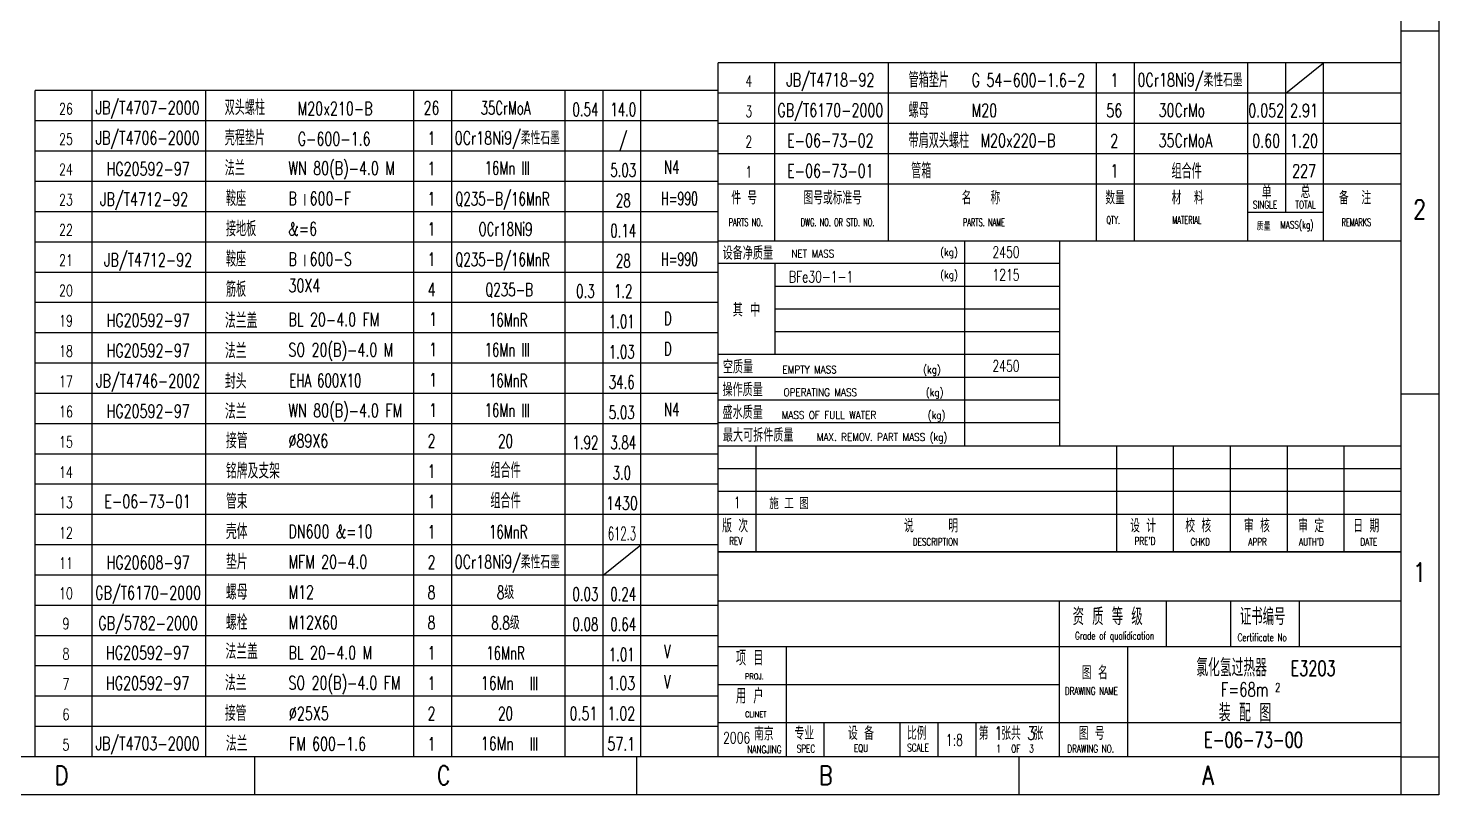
# Model space of a CAD drawing. Header units: millimetres. Extents: x -1044 to 22870, y -8556 to -3804.
# Drawn here: x 2709 to 5684, y -8556 to -6940 of the extents above; entities that cross this region are included whole.
import ezdxf
from ezdxf.enums import TextEntityAlignment as Align

# ---------------------------------------------------------------- set-up
doc = ezdxf.new("R2010")
doc.units = ezdxf.units.MM
doc.header["$LTSCALE"] = 80
doc.linetypes.add('DASHDOT-M', pattern=[36, 30, -3, 0, -3])
doc.linetypes.add('DIVIDE-M', pattern=[39, 30, -3, 0, -3, 0, -3])
for name, color, linetype in [('CDR_DIM', 7, 'Continuous'), ('CDR_DWG1', 4, 'Continuous'), ('CDR_DWG3', 1, 'DASHDOT-M'), ('CDR_DWG4', 3, 'DIVIDE-M'), ('CDR_TEXT', 7, 'Continuous'), ('尺寸线', 7, 'Continuous'), ('尺寸线层', 7, 'Continuous'), ('标注线', 7, 'Continuous'), ('轮廓线', 4, 'Continuous')]:
    doc.layers.add(name, color=color, linetype=linetype)
doc.styles.add('HZ', font='ROMANS.shx', dxfattribs={"width": 0.7, "height": 3, "bigfont": 'HZ.shx'})
doc.styles.add('ROMANC', font='romanc', dxfattribs={"bigfont": 'hz'})

# ---------------------------------------------------------------- blocks, each defined once
blk = doc.blocks.new('A$C1B375470')
for p, q in [((15138, 5346), (15138, 0)), ((15138, 0), (7578, 0))]:
    blk.add_line(p, q)
at = {"layer": 'CDR_DWG1', "color": 4}
for p, q in [((14958, 10512), (14958, 180)), ((14958, 180), (450, 180))]:
    blk.add_line(p, q, dxfattribs=at)
at = {"layer": 'CDR_DWG4', "linetype": 'Continuous'}
for p, q in [((14958, 3624), (15138, 3624)), ((14958, 1902), (15138, 1902)), ((9517.5, 180), (9517.5, 0)), ((11331, 180), (11331, 0)), ((13144.5, 180), (13144.5, 0)), ((14958, 180), (15138, 180)), ((14958, 180), (14958, 0))]:
    blk.add_line(p, q, dxfattribs=at)
at = {"layer": 'CDR_TEXT', "style": 'HZ', "width": 0.8}
for s, p in [('2', (15046.9, 2732.2)), ('1', (15046.9, 1010.2)), ('D', (8602, 46.9)), ('C', (10415.5, 46.9)), ('B', (12229, 46.9)), ('A', (14042.5, 46.9))]:
    blk.add_text(s, height=90, dxfattribs=at).set_placement(p, align=Align.CENTER)

msp = doc.modelspace()

# ---------------------------------------------------------------- linework, layer by layer
for p, q in [((5440.78, -7328.42), (5281.17, -7328.42)), ((4683.61, -7388.28), (4683.61, -7820.28)), ((4883.61, -7388.28), (4883.61, -7820.28)), ((4883.61, -7436.28), (4163.61, -7436.28)), ((4283.61, -7436.28), (4283.61, -7628.28)), ((4883.61, -7484.28), (4283.61, -7484.28)), ((4883.61, -7532.28), (4283.61, -7532.28)), ((4883.61, -7580.28), (4283.61, -7580.28)), ((4883.61, -7628.28), (4163.61, -7628.28)), ((4883.61, -7676.28), (4163.61, -7676.28)), ((4883.61, -7724.28), (4163.61, -7724.28)), ((4883.61, -7772.28), (4163.61, -7772.28))]:
    msp.add_line(p, q)
at = {"layer": 'CDR_DWG1'}
msp.add_line((4163.61, -8044.28), (5603.61, -8044.28), dxfattribs=at)
at = {"layer": '尺寸线', "ltscale": 0.001}
for p, q in [((5360.98, -7077.02), (5440.78, -7013.18)), ((3920.98, -8093.2), (4000.79, -8029.35))]:
    msp.add_line(p, q, dxfattribs=at)
at = {"layer": '尺寸线层'}
for p, q in [((4283.57, -7388.28), (4283.57, -7013.18)), ((4961.94, -7388.28), (4961.94, -7013.18)), ((5041.74, -7388.28), (5041.74, -7013.18)), ((5281.17, -7388.28), (5281.17, -7013.18)), ((5360.98, -7328.42), (5360.98, -7013.18)), ((5440.78, -7388.28), (5440.78, -7013.18)), ((2843.57, -8157.04), (2843.57, -7071.66)), ((3082.99, -8220.89), (3082.99, -7071.66)), ((3521.94, -8220.89), (3521.94, -7071.66)), ((3601.75, -8220.89), (3601.75, -7071.66)), ((3841.17, -8220.89), (3841.17, -7071.66)), ((3920.98, -8220.89), (3920.98, -7071.66)), ((4000.79, -8220.89), (4000.79, -7071.66)), ((2843.57, -8476.27), (2843.57, -8093.2)), ((3082.99, -8476.27), (3082.99, -8093.2)), ((3521.94, -8476.27), (3521.94, -8093.2)), ((3601.75, -8476.27), (3601.75, -8093.2)), ((3841.17, -8476.27), (3841.17, -8093.2)), ((3920.98, -8476.27), (3920.98, -8093.2)), ((4000.79, -8476.27), (4000.79, -8093.2))]:
    msp.add_line(p, q, dxfattribs=at)
at = {"layer": '标注线'}
for p, q in [((4522.99, -7388.28), (4522.99, -7013.18)), ((5603.61, -7077.02), (4163.61, -7077.02)), ((4163.61, -7135.5), (2723.61, -7135.5)), ((5603.61, -7140.87), (4163.61, -7140.87)), ((4163.61, -7199.35), (2723.61, -7199.35)), ((5603.61, -7204.72), (4163.61, -7204.72)), ((4163.61, -7263.19), (2723.61, -7263.19)), ((5603.61, -7268.56), (4163.61, -7268.56)), ((4163.61, -7327.04), (2723.61, -7327.04)), ((4163.61, -7390.89), (2723.61, -7390.89)), ((4163.61, -7454.73), (2723.61, -7454.73)), ((4163.61, -7518.58), (2723.61, -7518.58)), ((4163.61, -7582.43), (2723.61, -7582.43)), ((4163.61, -7646.27), (2723.61, -7646.27)), ((4163.61, -7710.12), (2723.61, -7710.12)), ((4163.61, -7773.96), (2723.61, -7773.96)), ((4163.61, -7820.28), (5603.61, -7820.28)), ((4243.61, -8044.28), (4243.61, -7820.28)), ((5003.61, -7820.28), (5003.61, -8044.28)), ((5123.61, -7820.28), (5123.61, -8044.28)), ((5243.61, -7820.28), (5243.61, -8044.28)), ((5363.61, -7820.28), (5363.61, -8044.28)), ((5483.61, -7820.28), (5483.61, -8044.28)), ((4163.61, -7837.81), (2723.61, -7837.81)), ((4163.61, -7868.28), (5603.61, -7868.28)), ((4163.61, -7901.66), (2723.61, -7901.66)), ((4163.61, -7916.28), (5603.61, -7916.28)), ((4163.61, -7965.5), (2723.61, -7965.5)), ((4163.61, -7964.28), (5603.61, -7964.28)), ((4163.61, -8029.35), (2723.61, -8029.35)), ((4163.61, -8093.2), (2723.61, -8093.2)), ((5603.61, -8148.27), (4163.61, -8148.27)), ((4883.61, -8476.27), (4883.61, -8148.27)), ((5109.24, -8244.27), (5109.24, -8148.27)), ((5245.24, -8244.27), (5245.24, -8148.27)), ((5390, -8244.27), (5390, -8148.27)), ((4163.61, -8157.04), (2723.61, -8157.04)), ((4163.61, -8220.89), (2723.61, -8220.89)), ((5603.61, -8244.27), (4163.61, -8244.27)), ((4307.61, -8476.27), (4307.61, -8244.27)), ((5027.61, -8476.27), (5027.61, -8244.27)), ((4163.61, -8284.74), (2723.61, -8284.74)), ((4883.61, -8324.27), (4163.61, -8324.27)), ((4163.61, -8348.58), (2723.61, -8348.58)), ((4163.61, -8412.43), (2723.61, -8412.43)), ((5603.61, -8404.27), (4163.61, -8404.27)), ((4387.61, -8476.27), (4387.61, -8404.27)), ((4547.61, -8476.27), (4547.61, -8404.27)), ((4627.61, -8476.27), (4627.61, -8404.27)), ((4707.61, -8476.27), (4707.61, -8404.27))]:
    msp.add_line(p, q, dxfattribs=at)
at = {"layer": '轮廓线', "color": 4}
for p, q in [((4163.61, -8281.15), (4163.61, -7013.18)), ((5603.61, -8044.28), (4163.61, -8044.28))]:
    msp.add_line(p, q, dxfattribs=at)
at = {"layer": '轮廓线'}
for p, q in [((4163.61, -8476.27), (4163.61, -7013.18)), ((5603.61, -7013.18), (4163.61, -7013.18)), ((2723.61, -8476.27), (2723.61, -7071.66)), ((4163.61, -7071.66), (2723.61, -7071.66)), ((4163.61, -7204.72), (4163.61, -7199.35)), ((4163.61, -7388.28), (5603.61, -7388.28))]:
    msp.add_line(p, q, dxfattribs=at)

# ---------------------------------------------------------------- block references
at = {"layer": '尺寸线层', "xscale": 0.4444439999992937, "yscale": 0.444444000000658, "zscale": 0.444444000000034}
msp.add_blockref('A$C1B375470', (-1044.38, -8556.27), dxfattribs=at)

# ---------------------------------------------------------------- texts
at = {"layer": 'CDR_DIM', "char_height": 28, "width": 119.7119, "attachment_point": 1, "style": 'HZ'}
for s, insert in [('单', (5310.27, -7272.19)), ('总', (5392.29, -7270.57))]:
    msp.add_mtext(s, dxfattribs=dict(at, insert=insert))
at = {"layer": 'CDR_DWG3', "style": 'HZ'}
for s, width, p in [('0.54', 0.65, (3883.73, -7125.49)), ('14.0', 0.65, (3963.54, -7125.49)), ('227', 0.7, (5399.43, -7255.04))]:
    msp.add_text(s, height=28, dxfattribs=dict(at, width=width)).set_placement(p, align=Align.CENTER)
at = {"layer": 'CDR_DWG3', "style": 'HZ', "width": 0.7}
msp.add_text('%%C25X5', height=28, dxfattribs=at).set_placement((3258.43, -8398.73))
at = {"layer": 'CDR_TEXT', "style": 'HZ'}
for s, height, width, p in [('JB/T4718-92', 28, 0.7, (4400.41, -7063.1)), ('JB/T4707-2000', 28, 0.7, (2960.41, -7121.57)), ('35CrMoA', 28, 0.65, (3715.3, -7122.16)), ('GB/T6170-2000', 28, 0.7, (4400.41, -7126.94)), ('JB/T4706-2000', 28, 0.7, (2960.41, -7185.42)), ('/', 28, 0.65, (3963.54, -7189.34)), ('E-06-73-02', 28, 0.7, (4400.41, -7190.79)), ('HG20592-97', 28, 0.7, (2961.52, -7250.67)), ('16Mn', 28, 0.65, (3703.59, -7248.76)), ('5.03', 28, 0.65, (3963.54, -7253.19)), ('E-06-73-01', 28, 0.7, (4400.41, -7254.64)), ('JB/T4712-92', 28, 0.7, (2953.02, -7314.52)), ('Q235-B/16MnR', 28, 0.65, (3708.69, -7313.7)), ('28', 28, 0.65, (3963.54, -7317.03)), ('OCr18Ni9', 28, 0.65, (3715.3, -7377.54)), ('0.14', 28, 0.65, (3963.54, -7380.88)), ('设备净质量', 28, 0.8, (4226.37, -7428.02)), ('NET MASS ', 16, 0.85, (4368.06, -7423.22)), ('(kg)', 16, 0.85, (4650.81, -7419.83)), ('JB/T4712-92', 28, 0.7, (2961.52, -7442.21)), ('Q235-B/16MnR', 28, 0.65, (3708.69, -7441.39)), ('28', 28, 0.65, (3963.54, -7444.73)), ('(kg)', 16, 0.85, (4650.81, -7467.83)), ('Q235-B', 28, 0.65, (3722.81, -7505.23)), ('0.3', 28, 0.65, (3883.73, -7508.57)), ('1.2', 28, 0.65, (3963.54, -7508.57)), ('其 中', 28, 0.8, (4223.39, -7547.99)), ('HG20592-97', 28, 0.7, (2961.52, -7569.91)), ('1', 28, 0.65, (3562.45, -7567.7)), ('16MnR', 28, 0.65, (3720.97, -7569.08)), ('1.01', 28, 0.65, (3960.34, -7572.42)), ('HG20592-97', 28, 0.7, (2961.52, -7633.75)), ('1', 28, 0.65, (3562.45, -7631.55)), ('16Mn', 28, 0.65, (3703.59, -7631.84)), ('1.03', 28, 0.65, (3960.34, -7636.27)), ('空质量', 28, 0.8, (4205.53, -7668.02)), ('JB/T4746-2002', 28, 0.7, (2961.52, -7697.6)), ('1', 28, 0.65, (3562.45, -7695.39)), ('1', 28, 0.65, (3562.45, -7695.39)), ('16MnR', 28, 0.65, (3720.97, -7696.77)), ('34.6', 28, 0.65, (3960.34, -7700.11)), ('EMPTY MASS                 (kg)', 16, 0.85, (4466.42, -7667.68)), ('操作质量', 28, 0.8, (4215.45, -7716.02)), ('OPERATING MASS             (kg)', 16, 0.85, (4470.41, -7715.68)), ('HG20592-97', 28, 0.7, (2961.52, -7761.44)), ('1', 28, 0.65, (3562.45, -7759.24)), ('16Mn', 28, 0.65, (3703.59, -7759.53)), ('盛水质量', 28, 0.8, (4215.45, -7764.02)), ('5.03', 28, 0.65, (3960.34, -7763.96)), ('MASS OF FULL WATER         (kg)', 16, 0.85, (4470.41, -7763.68)), ('最大可拆件质量', 28, 0.8, (4248.21, -7812.02)), ('MAX. REMOV. PART MASS (kg)', 16, 0.85, (4509.52, -7810.08)), ('20', 28, 0.65, (3715.3, -7824.47)), ('1.92', 28, 0.65, (3883.73, -7827.8)), ('3.84', 28, 0.65, (3963.54, -7827.8)), ('3.0', 28, 0.65, (3960.64, -7891.65)), ('E-06-73-01', 28, 0.7, (2960.41, -7951.58)), ('1430', 28, 0.7, (3960.8, -7955.5)), ('16MnR', 28, 0.65, (3720.97, -8016)), ('612.3', 28, 0.55, (3960.8, -8019.34)), ('HG20608-97', 28, 0.7, (2961.52, -8080.68)), ('GB/T6170-2000', 28, 0.7, (2961.52, -8144.52)), ('8级', 28, 0.65, (3715.3, -8143.7)), ('0.03', 28, 0.65, (3883.73, -8147.04)), ('0.24', 28, 0.65, (3963.54, -8147.04)), ('GB/5782-2000', 28, 0.7, (2961.52, -8208.37)), ('8.8级', 28, 0.65, (3715.3, -8207.54)), ('0.08', 28, 0.65, (3883.73, -8210.88)), ('0.64', 28, 0.65, (3963.54, -8210.88)), ('HG20592-97', 28, 0.7, (2960.41, -8270.81)), ('16MnR', 28, 0.65, (3715.3, -8271.39)), ('1.01', 28, 0.65, (3960.34, -8274.73)), ('HG20592-97', 28, 0.7, (2960.41, -8334.65)), ('20', 28, 0.65, (3715.3, -8399.08)), ('JB/T4703-2000', 28, 0.7, (2960.41, -8462.35))]:
    msp.add_text(s, height=height, dxfattribs=dict(at, width=width)).set_placement(p, align=Align.CENTER)
at = {"layer": 'CDR_TEXT', "style": 'HZ', "width": 0.65}
for s, p in [('N4', (4049.48, -7246.9)), ('D', (4049.48, -7566.14)), ('D', (4049.48, -7629.98)), ('EHA 600X10', (3259.28, -7696.89)), ('N4', (4049.48, -7757.67)), ('V', (4049.48, -8268.44)), ('V', (4049.48, -8332.29))]:
    msp.add_text(s, height=28, dxfattribs=at).set_placement(p)
at = {"layer": '标注线', "style": 'HZ'}
for s, height, width, p in [('4', 23.94, 0.7, (4228.24, -7063.5)), ('1', 28, 0.7, (4999.18, -7063.5)), ('26', 23.942, 0.7, (2788.24, -7121.98)), ('26', 28, 0.7, (3559.18, -7121.98)), ('3', 23.94, 0.7, (4228.24, -7127.35)), ('56', 28, 0.7, (4999.18, -7127.35)), ('0.052', 28, 0.7, (5319.63, -7127.35)), ('2.91', 28, 0.7, (5399.43, -7127.35)), ('25', 23.942, 0.7, (2788.24, -7185.82)), ('1', 28, 0.7, (3559.18, -7185.82)), ('2', 23.94, 0.7, (4228.24, -7191.19)), ('2', 28, 0.7, (4999.18, -7191.19)), ('0.60', 28, 0.7, (5319.63, -7191.19)), ('1.20', 28, 0.7, (5399.43, -7191.19)), ('24', 23.942, 0.7, (2788.24, -7249.67)), ('1', 28, 0.7, (3559.18, -7249.67)), ('1', 28, 0.7, (4999.18, -7255.04)), ('1', 23.94, 0.7, (4228.24, -7255.04)), ('1', 28, 0.7, (3559.18, -7313.52)), ('H=990', 27.893, 0.6, (4082.32, -7313.11)), ('23', 23.942, 0.7, (2788.24, -7313.52)), ('22', 23.942, 0.7, (2788.24, -7377.36)), ('1', 28, 0.7, (3559.18, -7377.36)), ('2450', 23.942, 0.7, (4770.93, -7424.11)), ('21', 23.942, 0.7, (2788.24, -7441.21)), ('1', 28, 0.7, (3559.18, -7441.21)), ('H=990', 27.893, 0.6, (4082.32, -7440.81)), ('BFe30-1-1', 23.942, 0.7, (4380.8, -7476.02)), ('1215', 23.942, 0.7, (4770.93, -7472.11)), ('20', 23.942, 0.7, (2788.24, -7505.05)), ('4', 28, 0.7, (3559.18, -7505.05)), ('19', 23.942, 0.7, (2788.24, -7568.9)), ('18', 23.942, 0.7, (2788.24, -7632.75)), ('2450', 23.942, 0.7, (4770.93, -7664.11)), ('17', 23.942, 0.7, (2788.24, -7696.59)), ('16', 23.942, 0.7, (2788.24, -7760.44)), ('15', 23.942, 0.7, (2788.24, -7824.29)), ('2', 28, 0.7, (3559.18, -7824.29)), ('组合件', 32, 0.7, (3715.3, -7888.31)), ('14', 23.942, 0.7, (2788.24, -7888.13)), ('1', 28, 0.7, (3559.18, -7888.13)), ('13', 23.942, 0.7, (2788.24, -7951.98)), ('1', 28, 0.7, (3559.18, -7951.98)), ('组合件', 32, 0.7, (3715.3, -7952.16)), ('12', 23.942, 0.7, (2788.24, -8015.83)), ('1', 28, 0.7, (3559.18, -8015.83)), ('11', 23.942, 0.7, (2788.24, -8079.67)), ('2', 28, 0.7, (3559.18, -8079.67)), ('10', 23.942, 0.7, (2788.24, -8143.52)), ('8', 28, 0.7, (3559.18, -8143.52)), ('8', 28, 0.7, (3559.18, -8207.36)), ('9', 23.94, 0.7, (2788.24, -8207.36)), ('8', 23.94, 0.7, (2788.24, -8271.21)), ('1', 28, 0.7, (3559.18, -8271.21)), ('氯化氢过热器', 37.333, 0.7, (5246.66, -8306.87)), ('E3203', 32, 0.7, (5418.5, -8305.52)), ('7', 23.94, 0.7, (2788.24, -8335.06)), ('1', 28, 0.7, (3559.18, -8335.06)), ('1.03', 28, 0.7, (3959.44, -8335.06)), ('2', 18.67, 0.7, (5343.81, -8339.32)), ('6', 23.94, 0.7, (2788.24, -8398.9)), ('2', 28, 0.7, (3559.18, -8398.9)), ('0.51', 28, 0.7, (3879.63, -8398.9)), ('1.02', 28, 0.7, (3959.44, -8398.9)), ('5', 23.94, 0.7, (2788.24, -8462.75)), ('1', 28, 0.7, (3559.18, -8462.75)), ('57.1', 28, 0.7, (3959.44, -8462.75))]:
    msp.add_text(s, height=height, dxfattribs=dict(at, width=width)).set_placement(p, align=Align.CENTER)
for s, height, width, p in [('管箱垫片', 32, 0.7, (4565.46, -7065.03)), ('G 54-600-1.6-2', 28, 0.7, (4698.43, -7063.33)), ('0Cr18Ni9/柔性石墨', 28, 0.7, (5048.16, -7063.13)), ('双头螺柱', 32, 0.7, (3123.01, -7123.33)), ('M20x210-B', 28, 0.7, (3276.96, -7123.41)), ('螺母', 32, 0.7, (4565.46, -7128.88)), ('M20', 28, 0.7, (4698.43, -7127.18)), ('30CrMo', 28, 0.7, (5092.62, -7126.98)), ('壳程垫片', 32, 0.7, (3123.01, -7187.18)), ('G-600-1.6', 28, 0.7, (3276.96, -7187.25)), ('0Cr18Ni9/柔性石墨', 28, 0.7, (3608.16, -7185.46)), ('带肩双头螺柱', 32, 0.7, (4565.46, -7192.72)), ('M20x220-B', 28, 0.7, (4716.96, -7191.02)), ('35CrMoA', 28, 0.7, (5092.62, -7190.83)), ('法兰', 32, 0.7, (3123.01, -7251.02)), ('WN 80(B)-4.0 M', 28, 0.7, (3257.48, -7249.14)), ('管箱', 32, 0.7, (4570.79, -7256.57)), ('组合件', 32, 0.7, (5119.95, -7257.32)), ('鞍座', 32, 0.7, (3125.63, -7314.87)), ('B  600-F', 28, 0.7, (3257.48, -7312.99)), ('接地板', 32, 0.7, (3125.63, -7378.71)), ('PARTS NO.', 15.962, 0.6, (4186.11, -7357.1)), ('DWG. NO. OR STD. NO.', 15.9616, 0.6, (4338.11, -7357.1)), ('PARTS. NAME', 15.9616, 0.6, (4679.99, -7357.1)), ('QTY.', 15.962, 0.6, (4982.77, -7352.56)), ('MATERIAL', 15.962, 0.6, (5121.87, -7352.56)), ('REMARKS', 15.962, 0.6, (5478.53, -7357.1)), ('&=6', 28, 0.7, (3257.48, -7376.83)), ('鞍座', 32, 0.7, (3125.63, -7442.56)), ('B  600-S', 28, 0.7, (3257.48, -7440.68)), ('筋板', 32, 0.7, (3125.63, -7506.41)), ('30X4', 28, 0.7, (3257.48, -7496.75)), ('法兰盖', 32, 0.75, (3123.5, -7572.49)), ('BL 20-4.0 FM', 28, 0.7, (3257.48, -7568.37)), ('法兰', 32, 0.75, (3123.5, -7636.34)), ('SO 20(B)-4.0 M', 28, 0.7, (3257.48, -7632.22)), ('封头', 32, 0.75, (3123.5, -7700.18)), ('法兰', 32, 0.75, (3123.5, -7764.03)), ('WN 80(B)-4.0 FM', 28, 0.7, (3257.48, -7759.91)), ('接管', 32, 0.75, (3125.63, -7825.64)), ('%%C89X6', 28, 0.7, (3257.48, -7823.76)), ('铭牌及支架', 32, 0.75, (3125.63, -7889.48)), ('管束', 32, 0.75, (3125.63, -7953.33)), ('壳体', 32, 0.75, (3125.63, -8017.18)), ('DN600 &=10', 28, 0.7, (3257.48, -8015.3)), ('垫片', 32, 0.75, (3125.63, -8081.02)), ('MFM 20-4.0 ', 28, 0.7, (3257.48, -8079.14)), ('0Cr18Ni9/柔性石墨', 28, 0.7, (3608.16, -8079.3)), ('螺母', 32, 0.75, (3125.63, -8144.87)), ('M12', 28, 0.7, (3257.48, -8142.99)), ('螺栓', 32, 0.75, (3125.63, -8208.72)), ('M12X60', 28, 0.7, (3257.48, -8206.84)), ('法兰盖', 32, 0.75, (3124.58, -8270.23)), ('BL 20-4.0 M', 28, 0.7, (3257.48, -8270.68)), ('法兰', 32, 0.75, (3123.61, -8336.59)), ('SO 20(B)-4.0 FM', 28, 0.7, (3257.48, -8334.53)), ('16Mn ', 28, 0.7, (3663.1, -8334.69)), ('F=68m', 29.333, 0.7, (5223.95, -8349.04)), ('接管', 32, 0.75, (3123.29, -8400.43)), ('装 配 图', 37.333, 0.7, (5219.75, -8401.86)), ('法兰', 32, 0.75, (3125.46, -8464.28)), ('FM 600-1.6', 28, 0.7, (3258.43, -8462.58)), ('16Mn ', 28, 0.7, (3663.1, -8462.38))]:
    msp.add_text(s, height=height, dxfattribs=dict(at, width=width)).set_placement(p)
at = {"layer": '标注线', "color": 2, "style": 'ROMANC', "width": 0.6}
for s, height, p in [('III', 28, (3757.54, -7249.05)), ('I', 24, (3292.01, -7313.98)), ('I', 24, (3292.01, -7441.68)), ('III', 28, (3757.54, -7632.13)), ('III', 28, (3757.54, -7759.82)), ('III', 28, (3774.92, -8335.53)), ('III', 28, (3774.92, -8463.22))]:
    msp.add_text(s, height=height, dxfattribs=at).set_placement(p, align=Align.CENTER)
at = {"layer": '标注线', "linetype": 'Continuous', "style": 'HZ', "width": 0.7}
for s, height, p in [('1', 24, (4196.53, -7952.06)), ('施 工 图', 24, (4271.57, -7953.99)), ('版 次', 28, (4172.15, -8003.09)), ('说     明', 28, (4555.66, -8003.09)), ('设 计', 28, (5032.76, -8003.09)), ('校 核', 28, (5149.01, -8003.09)), ('审 核', 28, (5272.76, -8003.09)), ('审 定', 28, (5387.13, -8003.09)), ('日 期', 28, (5503.39, -8003.09)), ('REV', 16, (4187.07, -8029.18)), ('DESCRIPTION', 16, (4574.19, -8031.02)), ("PRE'D", 16, (5041.92, -8029.15)), ('CHKD', 16, (5160.05, -8031.02)), ('APPR', 16, (5281.99, -8031.02)), ("AUTH'D", 16, (5388.91, -8031.02)), ('DATE', 16, (5518.31, -8031.02)), ('资 质 等 级', 36, (4911.47, -8198.69)), ('证书编号', 36, (5264.24, -8198.69)), ('Grade of qualidication', 16, (4916.33, -8229.05)), ('Certificate No', 16, (5259.38, -8232.51)), ('项 目', 32, (4201.31, -8283.91)), ('图 名', 28, (4930.74, -8312.89)), ('用 户', 32, (4201.31, -8363.91)), ('PROJ.', 12, (4220.46, -8312.79)), ('DRAWING NAME', 16, (4894.88, -8345.45)), ('CLINET', 12, (4220.46, -8392.79)), ('南京', 28, (4239.47, -8441.78)), ('专业', 28, (4324.91, -8440.59)), ('设 备', 28, (4437.62, -8440.59)), ('比例', 28, (4562.12, -8440.59)), ('第  张共  张', 28, (4713.3, -8440.59)), ('1', 28, (4746.33, -8440.59)), ('3', 28, (4815.71, -8440.59)), ('图 号', 28, (4924.13, -8440.59)), ('2006', 24, (4174.02, -8448.12)), ('SCALE', 16, (4562.41, -8464.94)), ('1:8', 24, (4644.07, -8452.82)), ('E-06-73-00', 32, (5188.64, -8456.43)), ('NANGJING', 16, (4225.36, -8468.68)), ('SPEC', 16, (4329.45, -8467.15)), ('EQU', 16, (4449.86, -8466.04)), ('1', 16, (4750.14, -8467)), ('OF', 16, (4781.86, -8467.15)), ('3', 16, (4819.97, -8467)), ('DRAWING NO.', 16, (4900.15, -8467.15))]:
    msp.add_text(s, height=height, dxfattribs=at).set_placement(p)
at = {"layer": '标注线', "attachment_point": 1, "style": 'HZ'}
for s, insert, char_height, width in [('件 号', (4191.32, -7283.61), 27.933, 119.7119), ('图号或标准号', (4343.76, -7283.61), 27.933, 119.7119), ('名   称', (4677.38, -7283.61), 27.933, 119.7119), ('数量', (4980.36, -7283.61), 27.933, 119.7119), ('材  料', (5120.01, -7283.61), 27.933, 119.7119), ('备  注', (5473.06, -7283.61), 27.933, 119.7119), ('SINGLE', (5291.7, -7304.23), 15.962, 294.0715), ('TOTAL', (5381.22, -7304.23), 15.962, 294.0715), ('MASS(kg)', (5349.42, -7346.55), 15.962, 294.0715), ('质量', (5299.65, -7350.26), 15.962, 119.7119)]:
    msp.add_mtext(s, dxfattribs=dict(at, insert=insert, char_height=char_height, width=width))

doc.saveas('drawing.dxf')
